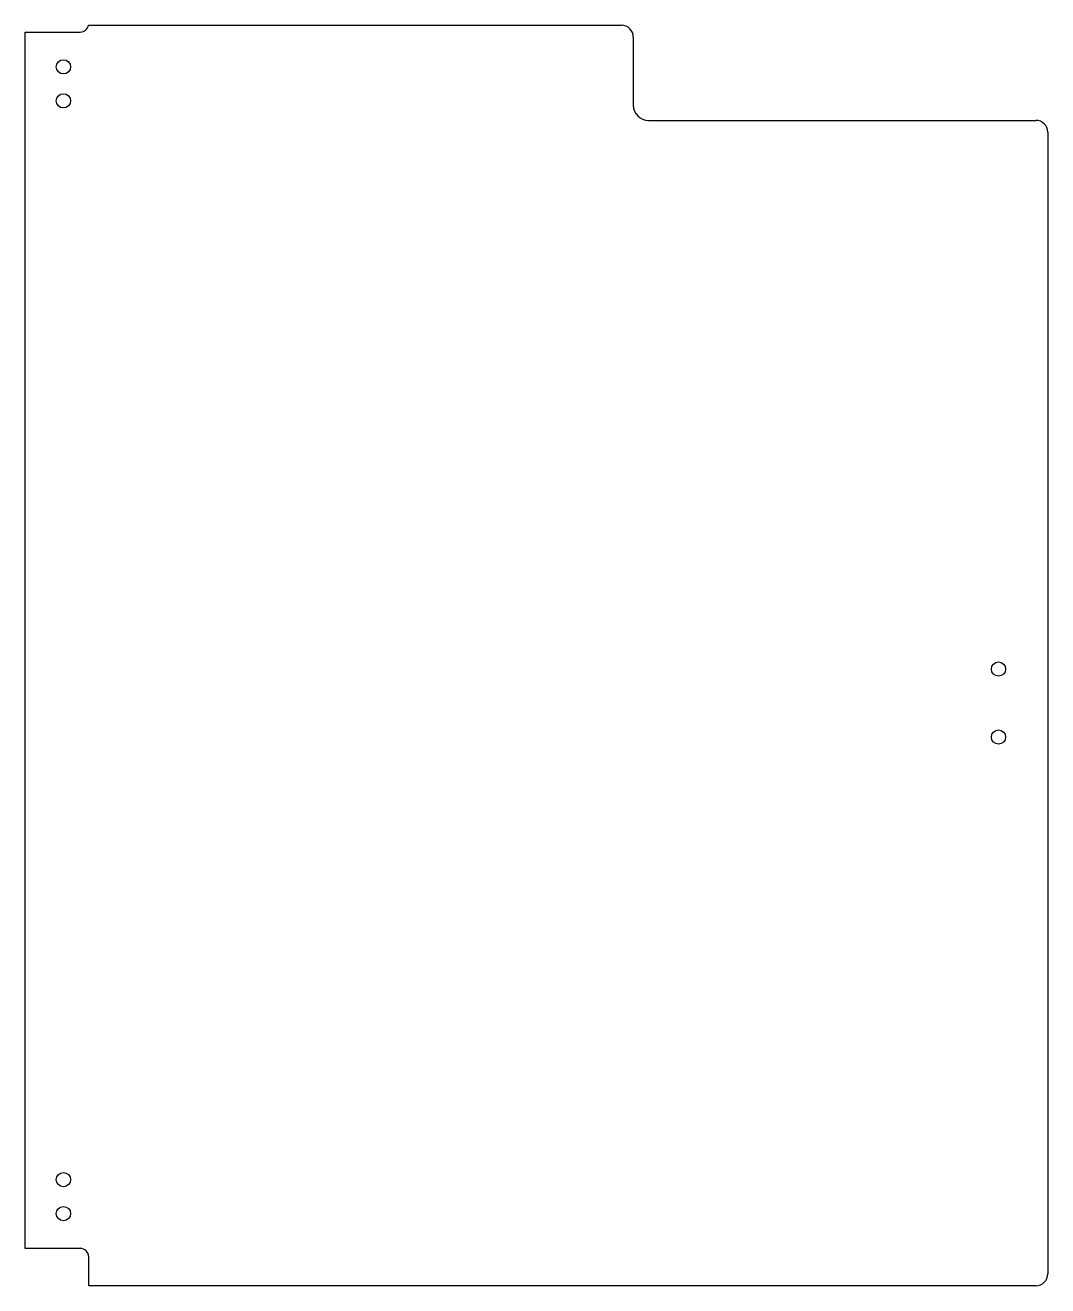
# Model space of a CAD drawing. Header units: millimetres. Extents: x -150 to 150, y -186 to 186.
import ezdxf

# ---------------------------------------------------------------- set-up
doc = ezdxf.new("R2010")
doc.units = ezdxf.units.MM

msp = doc.modelspace()

# ---------------------------------------------------------------- linework, layer by layer
at = {"color": 7, "linetype": 'Continuous', "lineweight": 25}
for p, q in [((-150.5, 183.5), (-134.3, 183.5)), ((-150.5, -174.5), (-150.5, 183.5)), ((-131.85, 185.5), (25, 185.5)), ((28.5, 182), (28.5, 162)), ((33, 157.5), (147, 157.5)), ((150.5, 154), (150.5, -182)), ((-134.3, -174.5), (-150.5, -174.5)), ((-131.8, -185.5), (-131.8, -177)), ((147, -185.5), (-131.8, -185.5))]:
    msp.add_line(p, q, dxfattribs=at)
for centre in [(-139.25, 173.25), (-139.25, 163.25), (136, -4), (136, -24), (-139.25, -154.25), (-139.25, -164.25)]:
    msp.add_circle(centre, 2.1, dxfattribs=at)
for centre, radius, start, end in [((-134.3, 186), 2.5, 270, 348.463), ((25, 182), 3.5, 0, 90), ((33, 162), 4.5, 180, 270), ((147, 154), 3.5, 0, 90), ((-134.3, -177), 2.5, 0, 90), ((147, -182), 3.5, 270, 0)]:
    msp.add_arc(centre, radius, start, end, dxfattribs=at)

doc.saveas('drawing.dxf')
